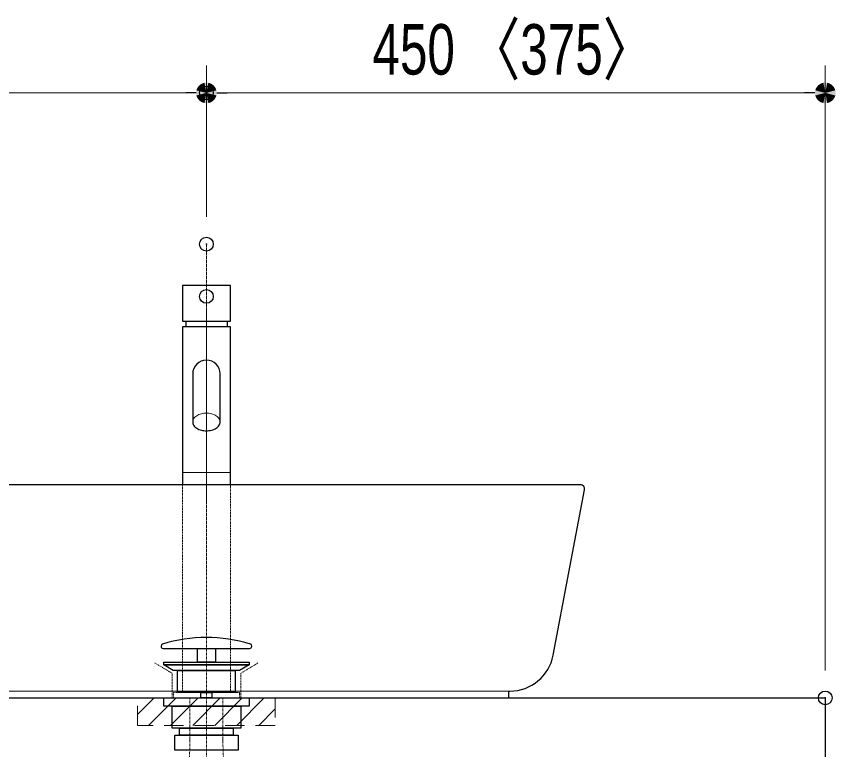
# Model space of a CAD drawing. Units: millimetres, scale not verified. Extents: x -6062 to 6062, y -3045 to 3045.
# Drawn here: x -2306 to -1710, y -1368 to -834 of the extents above; entities that cross this region are included whole.
import ezdxf
from ezdxf.enums import TextEntityAlignment as Align

# ---------------------------------------------------------------- set-up
doc = ezdxf.new("R2010")
doc.units = ezdxf.units.MM
doc.header["$LTSCALE"] = 20
doc.header["$PDMODE"] = 32
doc.header["$PDSIZE"] = 10
doc.linetypes.add('USER1', pattern=[2.91, 1.76, -0.4, 0.35, -0.4])
doc.linetypes.add('USER2', pattern=[1.11, 0.71, -0.4])
for name, color, linetype, lineweight in [('0-0_5ボウル・キャビネット', 7, 'Continuous', 15), ('0-1_4給排水', 7, 'Continuous', 30), ('0-2_2寸法-1', 7, 'Continuous', 15), ('0-3_0', 7, 'Continuous', 25)]:
    doc.layers.add(name, color=color, linetype=linetype, lineweight=lineweight)
doc.layers.add('0-4_Defpoints', color=7, linetype='Continuous')
doc.styles.add('ＭＳ Ｐゴシック', font='')
doc.styles.get('ＭＳ Ｐゴシック').set_extended_font_data('MS PGothic')

# ---------------------------------------------------------------- blocks, each defined once
blk = doc.blocks.new('_Dot')
at = {"layer": '0-3_0'}
blk.add_line((-10, 0), (-20, 0), dxfattribs=at)
for points in [[(0, 0), (-6.37, 7.71), (-5.36, 8.44)], [(0, 0), (-5.36, 8.44), (-4.26, 9.05)], [(0, 0), (-4.26, 9.05), (-3.09, 9.51)], [(0, 0), (-3.09, 9.51), (-1.87, 9.82)], [(0, 0), (-1.87, 9.82), (-0.63, 9.98)], [(0, 0), (-0.63, 9.98), (0.63, 9.98)], [(0, 0), (0.63, 9.98), (1.87, 9.82)], [(0, 0), (1.87, 9.82), (3.09, 9.51)], [(0, 0), (3.09, 9.51), (4.26, 9.05)], [(0, 0), (4.26, 9.05), (5.36, 8.44)], [(0, 0), (5.36, 8.44), (6.37, 7.71)], [(0, 0), (-10, 0), (-9.92, 1.25)], [(0, 0), (-9.92, -1.25), (-10, 0)], [(0, 0), (-9.92, 1.25), (-9.69, 2.49)], [(0, 0), (-9.69, -2.49), (-9.92, -1.25)], [(0, 0), (-9.69, 2.49), (-9.3, 3.68)], [(0, 0), (-9.3, -3.68), (-9.69, -2.49)], [(0, 0), (-9.3, 3.68), (-8.76, 4.82)], [(0, 0), (-8.76, -4.82), (-9.3, -3.68)], [(0, 0), (-8.76, 4.82), (-8.09, 5.88)], [(0, 0), (-8.09, -5.88), (-8.76, -4.82)], [(0, 0), (-8.09, 5.88), (-7.29, 6.85)], [(0, 0), (-7.29, -6.85), (-8.09, -5.88)], [(0, 0), (-7.29, 6.85), (-6.37, 7.71)], [(0, 0), (-6.37, -7.71), (-7.29, -6.85)], [(0, 0), (-5.36, -8.44), (-6.37, -7.71)], [(0, 0), (-4.26, -9.05), (-5.36, -8.44)], [(0, 0), (-3.09, -9.51), (-4.26, -9.05)], [(0, 0), (-1.87, -9.82), (-3.09, -9.51)], [(0, 0), (-0.63, -9.98), (-1.87, -9.82)], [(0, 0), (0.63, -9.98), (-0.63, -9.98)], [(0, 0), (6.37, 7.71), (7.29, 6.85)], [(0, 0), (7.29, 6.85), (8.09, 5.88)], [(0, 0), (8.09, 5.88), (8.76, 4.82)], [(0, 0), (8.76, 4.82), (9.3, 3.68)], [(0, 0), (9.3, 3.68), (9.69, 2.49)], [(0, 0), (9.69, 2.49), (9.92, 1.25)], [(0, 0), (9.92, 1.25), (10, 0)], [(0, 0), (1.87, -9.82), (0.63, -9.98)], [(0, 0), (3.09, -9.51), (1.87, -9.82)], [(0, 0), (4.26, -9.05), (3.09, -9.51)], [(0, 0), (5.36, -8.44), (4.26, -9.05)], [(0, 0), (6.37, -7.71), (5.36, -8.44)], [(0, 0), (7.29, -6.85), (6.37, -7.71)], [(0, 0), (8.09, -5.88), (7.29, -6.85)], [(0, 0), (8.76, -4.82), (8.09, -5.88)], [(0, 0), (9.3, -3.68), (8.76, -4.82)], [(0, 0), (9.69, -2.49), (9.3, -3.68)], [(0, 0), (9.92, -1.25), (9.69, -2.49)], [(0, 0), (10, 0), (9.92, -1.25)]]:
    blk.add_solid(points, dxfattribs=at)
blk = doc.blocks.new('グループ-17')
at = {"layer": '0-0_5ボウル・キャビネット', "lineweight": 30}
blk.add_lwpolyline([(-16600, -26600), (1400, -26600), (1400, -27600), (-16600, -27600)], close=True, dxfattribs=at)
blk = doc.blocks.new('グループ-23')
at = {"layer": '0-0_5ボウル・キャビネット'}
blk.add_blockref('グループ-17', (0, 0), dxfattribs=at)
blk = doc.blocks.new('グループ-24')
at = {"layer": '0-0_5ボウル・キャビネット'}
blk.add_blockref('グループ-23', (0, 0), dxfattribs=at)
blk = doc.blocks.new('グループ-32')
at = {"layer": '0-0_5ボウル・キャビネット', "lineweight": 30}
for p, q in [((-13099, -23571.2), (-12642.5, -25979.2)), ((-2160, -23500), (-13040, -23500)), ((-2557.5, -25979.2), (-2101, -23571.2))]:
    blk.add_line(p, q, dxfattribs=at)
at = {"layer": '0-0_5ボウル・キャビネット'}
blk.add_line((-12000, -26500), (-3200, -26500), dxfattribs=at)
at = {"layer": '0-0_5ボウル・キャビネット', "lineweight": 30}
blk.add_lwpolyline([(-12013.7, -26500), (-12000, -26500), (-12000, -26600), (-3200, -26600), (-3200, -26500), (-3186.3, -26500)], dxfattribs=at)
for centre, radius, start, end in [((-13040, -23560), 60, 90, 190.73335), ((-2160, -23560), 60, 349.26665, 90), ((-12013.7, -25860), 640, 190.73335, 270), ((-3186.3, -25860), 640, 270, 349.26665)]:
    blk.add_arc(centre, radius, start, end, dxfattribs=at)
blk = doc.blocks.new('グループ-33')
at = {"layer": '0-0_5ボウル・キャビネット', "linetype": 'USER2'}
blk.add_lwpolyline([(-6850, -26091.1), (-7100, -26240), (-7100, -26600), (-8100, -26600), (-8100, -26240), (-8350, -26091.1)], dxfattribs=at)
at = {"layer": '0-0_5ボウル・キャビネット'}
blk.add_blockref('グループ-32', (0, 0), dxfattribs=at)
blk = doc.blocks.new('グループ-39')
at = {"layer": '0-1_4給排水'}
for p, q in [((-7900, -21120), (-7900, -21200)), ((-7300, -21120), (-7300, -21200))]:
    blk.add_line(p, q, dxfattribs=at)
at = {"layer": '0-1_4給排水', "lineweight": 15}
blk.add_line((-7250, -23320), (-7950, -23320), dxfattribs=at)
at = {"layer": '0-1_4給排水'}
blk.add_lwpolyline([(-7950, -20600), (-7950, -21120), (-7250, -21120), (-7250, -20600)], close=True, dxfattribs=at)
for points in [[(-7250, -23500), (-7250, -21200), (-7950, -21200), (-7950, -23500)], [(-7800, -21885.7), (-7800, -22585.7), (-7799.2, -22597.3), (-7796.7, -22609.1), (-7792.3, -22621.1), (-7786, -22633), (-7777.7, -22644.8), (-7767.4, -22656.1), (-7755.3, -22666.8), (-7741.4, -22676.6), (-7726.1, -22685.5), (-7709.4, -22693.3)], [(-7709.4, -22693.3), (-7691.9, -22699.9), (-7673.6, -22705.3), (-7655, -22709.3), (-7636.4, -22712.1), (-7618, -22713.8), (-7600, -22714.3), (-7582, -22713.8), (-7563.6, -22712.1), (-7545, -22709.3), (-7526.4, -22705.3), (-7508.1, -22699.9), (-7490.6, -22693.3), (-7473.9, -22685.5), (-7458.6, -22676.6), (-7444.7, -22666.8), (-7432.6, -22656.1), (-7422.3, -22644.8), (-7414, -22633), (-7407.7, -22621.1), (-7403.3, -22609.1), (-7400.8, -22597.3), (-7400, -22585.7), (-7400, -21885.7)]]:
    blk.add_lwpolyline(points, dxfattribs=at)
at = {"layer": '0-1_4給排水', "lineweight": 15}
blk.add_lwpolyline([(-7400, -22585.7), (-7400.8, -22574.2), (-7403.3, -22562.3), (-7407.7, -22550.3), (-7414, -22538.4), (-7422.3, -22526.7), (-7432.6, -22515.4), (-7444.7, -22504.7), (-7458.6, -22494.8), (-7473.9, -22485.9), (-7490.6, -22478.1), (-7508.1, -22471.5), (-7526.4, -22466.2), (-7545, -22462.1), (-7563.6, -22459.3), (-7582, -22457.7), (-7600, -22457.2), (-7618, -22457.7), (-7636.4, -22459.3), (-7655, -22462.1), (-7673.6, -22466.2), (-7691.9, -22471.5), (-7709.4, -22478.1), (-7726.1, -22485.9), (-7741.4, -22494.8), (-7755.3, -22504.7), (-7767.4, -22515.4), (-7777.7, -22526.7), (-7786, -22538.4), (-7792.3, -22550.3), (-7796.7, -22562.3), (-7799.2, -22574.2), (-7800, -22585.7)], dxfattribs=at)
at = {"layer": '0-1_4給排水', "linetype": 'USER2', "lineweight": 15}
blk.add_lwpolyline([(-7950, -23500), (-7950, -26520), (-7250, -26520), (-7250, -23500)], dxfattribs=at)
blk.add_lwpolyline([(-8080, -26520), (-8080, -26600), (-7120, -26600), (-7120, -26520)], close=True, dxfattribs=at)
at = {"layer": '0-1_4給排水', "linetype": 'USER1', "lineweight": 15}
for points in [[(-7840, -27221.9), (-7840, -27204.1), (-7840, -26600)], [(-7360, -27221.9), (-7360, -27204.1), (-7360, -26600)]]:
    blk.add_lwpolyline(points, dxfattribs=at)
at = {"layer": '0-1_4給排水'}
blk.add_circle((-7600, -20760), 100, dxfattribs=at)
for start, end in [(90, 180), (0, 90)]:
    blk.add_arc((-7600, -21885.7), 200, start, end, dxfattribs=at)
at = {"layer": '0-1_4給排水', "linetype": 'USER1', "lineweight": 15}
for centre, start, end in [((-11686, -27221.9), 325.808, 0), ((-3514, -27221.9), 180, 214.192)]:
    blk.add_arc(centre, 3846, start, end, dxfattribs=at)
blk = doc.blocks.new('グループ-47')
at = {"layer": '0-1_4給排水', "linetype": 'USER1', "lineweight": 15}
blk.add_line((-7600, -41400), (-7600, -20000), dxfattribs=at)
at = {"layer": '0-1_4給排水'}
for p, q in [((-8260, -25845.2), (-8260, -25850)), ((-6940, -25850), (-6940, -25845.2)), ((-8230, -25880), (-6970, -25880))]:
    blk.add_line(p, q, dxfattribs=at)
for points in [[(-7730, -25880), (-7470, -25880), (-7470, -26080), (-7730, -26080)], [(-8220, -26080), (-6980, -26080), (-6980, -26120), (-8220, -26120)], [(-8081.3, -26200), (-8220, -26120), (-6980, -26120), (-7120.2, -26200)], [(-8020, -26200), (-7180, -26200), (-7180, -26520), (-8020, -26520)], [(-7680, -26520), (-7520, -26520), (-7520, -26600), (-7680, -26600)], [(-8220, -26600), (-6980, -26600), (-6980, -26720), (-8220, -26720)], [(-8100, -26720), (-7100, -26720), (-7100, -27040), (-8100, -27040)], [(-7990, -27040), (-7210, -27040), (-7210, -27140), (-7990, -27140)], [(-8060, -27140), (-7140, -27140), (-7140, -27360), (-8060, -27360)]]:
    blk.add_lwpolyline(points, close=True, dxfattribs=at)
for centre, radius, start, end in [((-7600, -27882.5), 2162.5, 72.8168, 107.1832), ((-8230, -25845.2), 30, 107.1832, 180), ((-8230, -25850), 30, 180, 270), ((-6970, -25850), 30, 270, 0), ((-6970, -25845.2), 30, 0, 72.8168)]:
    blk.add_arc(centre, radius, start, end, dxfattribs=at)

msp = doc.modelspace()

# ---------------------------------------------------------------- linework, layer by layer
at = {"layer": '0-0_5ボウル・キャビネット'}
for p, q in [((-2217.5, -1342), (-2205.5, -1330)), ((-2209.5, -1350), (-2189.5, -1330)), ((-2193.5, -1350), (-2173.5, -1330)), ((-2177.5, -1350), (-2157.5, -1330)), ((-2161.5, -1350), (-2141.5, -1330)), ((-2145.5, -1350), (-2125.5, -1330)), ((-2129.5, -1350), (-2117.5, -1338))]:
    msp.add_line(p, q, dxfattribs=at)
at = {"layer": '0-0_5ボウル・キャビネット', "linetype": 'USER2'}
msp.add_lwpolyline([(-2217.5, -1350), (-2217.5, -1330), (-2117.5, -1330), (-2117.5, -1350)], close=True, dxfattribs=at)
at = {"layer": '0-2_2寸法-1'}
for p, q in [((-2167.5, -980), (-2167.5, -870)), ((-2167.5, -980), (-2167.5, -870)), ((-1717.5, -1310), (-1717.5, -870)), ((-2602.49, -890), (-2182.51, -890)), ((-1732.51, -890), (-2152.49, -890))]:
    msp.add_line(p, q, dxfattribs=at)
at = {"layer": '0-4_Defpoints'}
for p in [(-2167.5, -890), (-2167.5, -1000), (-1717.5, -1330)]:
    msp.add_point(p, dxfattribs=at)

# ---------------------------------------------------------------- block references
at = {"layer": '0-0_5ボウル・キャビネット', "xscale": 0.05, "yscale": 0.05}
for name in ['グループ-33', 'グループ-24']:
    msp.add_blockref(name, (-1787.5, 0), dxfattribs=at)
at = {"layer": '0-1_4給排水', "xscale": 0.05, "yscale": 0.05}
for name in ['グループ-47', 'グループ-39']:
    msp.add_blockref(name, (-1787.5, 0), dxfattribs=at)
at = {"layer": '0-2_2寸法-1', "xscale": 0.7503418, "yscale": 0.7503418}
for p in [(-2167.5, -890), (-1717.5, -890)]:
    msp.add_blockref('_Dot', p, dxfattribs=at)
at = {"layer": '0-2_2寸法-1', "xscale": 0.7503418, "yscale": 0.7503418, "rotation": 180}
msp.add_blockref('_Dot', (-2167.5, -890), dxfattribs=at)

# ---------------------------------------------------------------- texts
at = {"layer": '0-2_2寸法-1', "style": 'ＭＳ Ｐゴシック', "width": 0.75}
msp.add_text('450 〈375〉', height=36.66, dxfattribs=at).set_placement((-2046.82, -887.65), align=Align.BOTTOM_LEFT)

doc.saveas('drawing.dxf')
